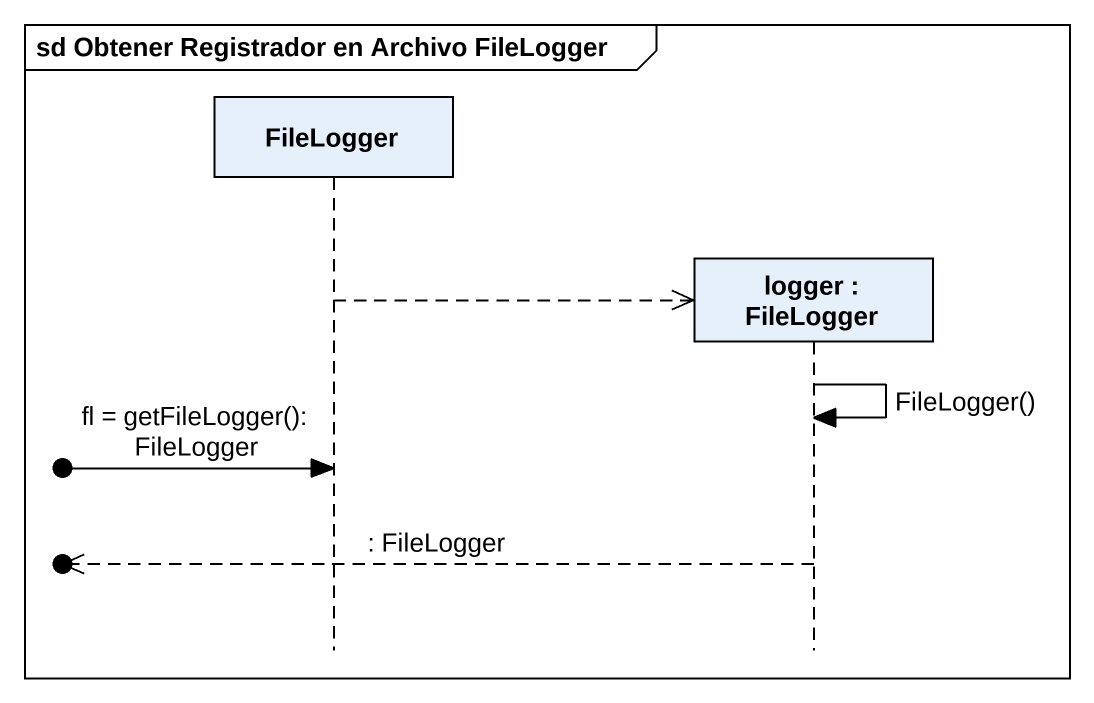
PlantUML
@startuml
mainframe sd Obtener Registrador en Archivo FileLogger
hide footbox
participant FileLogger
participant "logger : FileLogger" as logger

FileLogger -->> logger **
logger -> logger : FileLogger()
[o-> FileLogger : fl = getFileLogger(): FileLogger
[o<<-- logger : : FileLogger
@enduml
